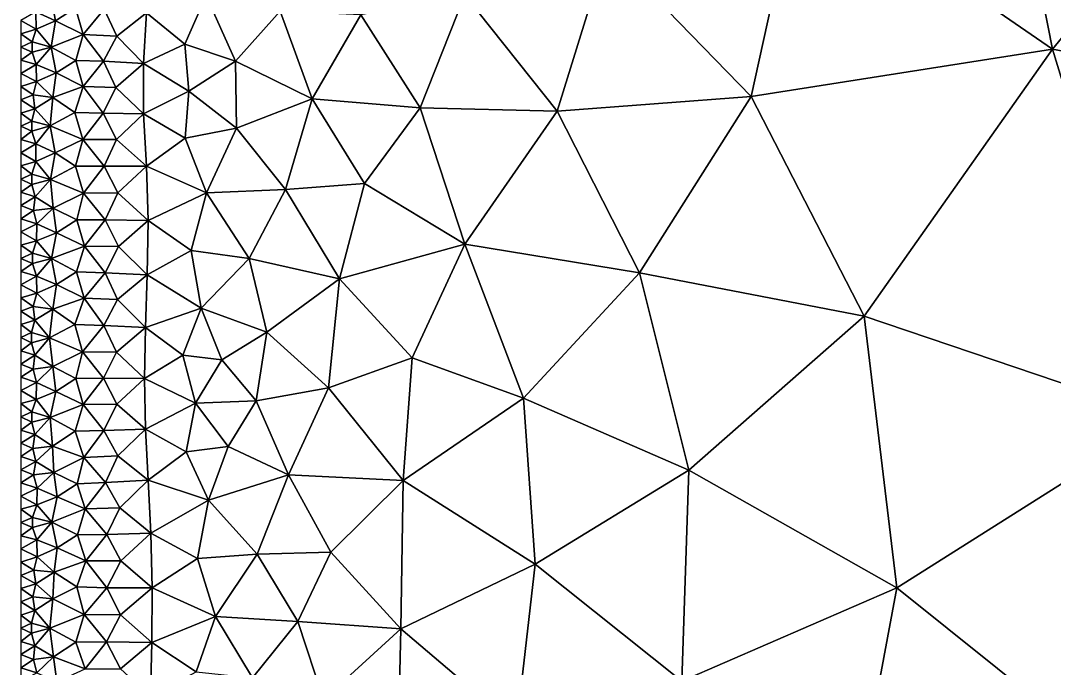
# Model space of a CAD drawing. Header units: metres. Extents: x 0 to 72, y -280 to 0.
# Drawn here: x 0.2 to 15.88, y -59.63 to -49.82 of the extents above; entities that cross this region are included whole.
import ezdxf

# ---------------------------------------------------------------- set-up
doc = ezdxf.new("R2010")
doc.units = ezdxf.units.M

msp = doc.modelspace()

# ---------------------------------------------------------------- linework, layer by layer
at = {"layer": 'layer', "color": 0}
for points in [[(19.6544, -45.5868), (14.981, -45.8389), (15.8497, -50.2506)], [(22.613, -51.5174), (19.6544, -45.5868), (15.8497, -50.2506)], [(15.8497, -50.2506), (14.981, -45.8389), (12.0178, -47.6115)], [(12.0178, -47.6115), (9.10018, -48.7256), (11.2763, -50.9662)], [(15.8497, -50.2506), (12.0178, -47.6115), (11.2763, -50.9662)], [(8.33677, -51.1874), (9.10018, -48.7256), (6.93586, -49.425)], [(11.2763, -50.9662), (9.10018, -48.7256), (8.33677, -51.1874)], [(0.651132, -49.4144), (0.430608, -49.6843), (0.727782, -49.8187)], [(0.651132, -49.4144), (0.727782, -49.8187), (1.0335, -49.6241)], [(3.01552, -49.4366), (2.10939, -49.6984), (2.68893, -50.175)], [(3.01552, -49.4366), (2.68893, -50.175), (3.45715, -50.4284)], [(3.01552, -49.4366), (3.45715, -50.4284), (4.13779, -49.6717)], [(6.25936, -51.1379), (6.93586, -49.425), (5.35974, -49.7309)], [(8.33677, -51.1874), (6.93586, -49.425), (6.25936, -51.1379)], [(0.430608, -49.6843), (0.2, -49.8159), (0.432517, -49.948)], [(0.430608, -49.6843), (0.432517, -49.948), (0.727782, -49.8187)], [(1.0335, -49.6241), (0.727782, -49.8187), (1.15, -50.0282)], [(1.0335, -49.6241), (1.15, -50.0282), (1.46798, -49.6446)], [(1.46798, -49.6446), (1.15, -50.0282), (1.6563, -50.0501)], [(1.46798, -49.6446), (1.6563, -50.0501), (2.10939, -49.6984)], [(4.13779, -49.6717), (3.45715, -50.4284), (4.62217, -51.0015)], [(4.62217, -51.0015), (5.35974, -49.7309), (4.13779, -49.6717)], [(0.2, -49.8159), (0.2, -50.016), (0.432517, -49.948)], [(0.727782, -49.8187), (0.432517, -49.948), (0.66004, -50.2164)], [(0.727782, -49.8187), (0.66004, -50.2164), (1.15, -50.0282)], [(2.10939, -49.6984), (1.6563, -50.0501), (2.06068, -50.4668)], [(2.10939, -49.6984), (2.06068, -50.4668), (2.68893, -50.175)], [(6.25936, -51.1379), (5.35974, -49.7309), (4.62217, -51.0015)], [(0.432517, -49.948), (0.2, -50.016), (0.373925, -50.1379)], [(0.432517, -49.948), (0.373925, -50.1379), (0.66004, -50.2164)], [(0.2, -50.016), (0.2, -50.2162), (0.373925, -50.1379)], [(0.373925, -50.1379), (0.2, -50.2162), (0.374343, -50.2937)], [(0.373925, -50.1379), (0.374343, -50.2937), (0.66004, -50.2164)], [(1.15, -50.0282), (0.66004, -50.2164), (1.03447, -50.4182)], [(1.15, -50.0282), (1.03447, -50.4182), (1.45449, -50.4325)], [(1.15, -50.0282), (1.45449, -50.4325), (1.6563, -50.0501)], [(1.6563, -50.0501), (1.45449, -50.4325), (2.06068, -50.4668)], [(0.2, -50.2162), (0.2, -50.4163), (0.374343, -50.2937)], [(0.374343, -50.2937), (0.2, -50.4163), (0.435904, -50.482)], [(0.374343, -50.2937), (0.435904, -50.482), (0.66004, -50.2164)], [(0.66004, -50.2164), (0.435904, -50.482), (0.736798, -50.6084)], [(0.66004, -50.2164), (0.736798, -50.6084), (1.03447, -50.4182)], [(2.68893, -50.175), (2.06068, -50.4668), (2.74834, -50.8853)], [(2.68893, -50.175), (2.74834, -50.8853), (3.45715, -50.4284)], [(12.9919, -54.2963), (15.8497, -50.2506), (11.2763, -50.9662)], [(17.5619, -55.8389), (15.8497, -50.2506), (12.9919, -54.2963)], [(22.613, -51.5174), (15.8497, -50.2506), (17.5619, -55.8389)], [(0.2, -50.4163), (0.2, -50.6165), (0.435904, -50.482)], [(1.03447, -50.4182), (0.736798, -50.6084), (1.14991, -50.8131)], [(1.03447, -50.4182), (1.14991, -50.8131), (1.45449, -50.4325)], [(1.45449, -50.4325), (1.14991, -50.8131), (1.6445, -50.8293)], [(1.45449, -50.4325), (1.6445, -50.8293), (2.06068, -50.4668)], [(2.06068, -50.4668), (1.6445, -50.8293), (2.06147, -51.2302)], [(2.06068, -50.4668), (2.06147, -51.2302), (2.74834, -50.8853)], [(3.45715, -50.4284), (2.74834, -50.8853), (3.47179, -51.4439)], [(3.45715, -50.4284), (3.47179, -51.4439), (4.62217, -51.0015)], [(0.435904, -50.482), (0.2, -50.6165), (0.442248, -50.7411)], [(0.2, -50.6165), (0.2, -50.8167), (0.442248, -50.7411)], [(0.435904, -50.482), (0.442248, -50.7411), (0.736798, -50.6084)], [(0.736798, -50.6084), (0.442248, -50.7411), (0.688044, -50.9818)], [(0.736798, -50.6084), (0.688044, -50.9818), (1.14991, -50.8131)], [(0.442248, -50.7411), (0.2, -50.8167), (0.389791, -50.9414)], [(0.442248, -50.7411), (0.389791, -50.9414), (0.688044, -50.9818)], [(0.2, -50.8167), (0.2, -51.0168), (0.389791, -50.9414)], [(0.389791, -50.9414), (0.2, -51.0168), (0.415627, -51.1511)], [(0.389791, -50.9414), (0.415627, -51.1511), (0.688044, -50.9818)], [(1.14991, -50.8131), (0.688044, -50.9818), (1.02076, -51.2073)], [(1.14991, -50.8131), (1.02076, -51.2073), (1.45153, -51.2182)], [(1.14991, -50.8131), (1.45153, -51.2182), (1.6445, -50.8293)], [(1.6445, -50.8293), (1.45153, -51.2182), (2.06147, -51.2302)], [(2.74834, -50.8853), (2.06147, -51.2302), (2.6937, -51.596)], [(2.74834, -50.8853), (2.6937, -51.596), (3.47179, -51.4439)], [(0.2, -51.0168), (0.2, -51.217), (0.415627, -51.1511)], [(0.688044, -50.9818), (0.415627, -51.1511), (0.646768, -51.4113)], [(0.688044, -50.9818), (0.646768, -51.4113), (1.02076, -51.2073)], [(4.62217, -51.0015), (3.47179, -51.4439), (4.21552, -52.3755)], [(5.41282, -52.2863), (4.62217, -51.0015), (4.21552, -52.3755)], [(5.41282, -52.2863), (6.25936, -51.1379), (4.62217, -51.0015)], [(11.2763, -50.9662), (8.33677, -51.1874), (9.58681, -53.6396)], [(12.9919, -54.2963), (11.2763, -50.9662), (9.58681, -53.6396)], [(0.415627, -51.1511), (0.2, -51.217), (0.366888, -51.338)], [(0.2, -51.217), (0.2, -51.4171), (0.366888, -51.338)], [(0.415627, -51.1511), (0.366888, -51.338), (0.646768, -51.4113)], [(1.02076, -51.2073), (0.646768, -51.4113), (1.14495, -51.6164)], [(1.02076, -51.2073), (1.14495, -51.6164), (1.45153, -51.2182)], [(1.45153, -51.2182), (1.14495, -51.6164), (1.65535, -51.6195)], [(1.45153, -51.2182), (1.65535, -51.6195), (2.06147, -51.2302)], [(2.06147, -51.2302), (1.65535, -51.6195), (2.10965, -52.0209)], [(2.06147, -51.2302), (2.10965, -52.0209), (2.6937, -51.596)], [(6.93433, -53.2062), (6.25936, -51.1379), (5.41282, -52.2863)], [(6.93433, -53.2062), (8.33677, -51.1874), (6.25936, -51.1379)], [(9.58681, -53.6396), (8.33677, -51.1874), (6.93433, -53.2062)], [(0.366888, -51.338), (0.2, -51.4171), (0.368896, -51.4937)], [(0.2, -51.4171), (0.2, -51.6173), (0.368896, -51.4937)], [(0.366888, -51.338), (0.368896, -51.4937), (0.646768, -51.4113)], [(0.368896, -51.4937), (0.42856, -51.6848), (0.646768, -51.4113)], [(0.646768, -51.4113), (0.42856, -51.6848), (0.723863, -51.8181)], [(0.646768, -51.4113), (0.723863, -51.8181), (1.14495, -51.6164)], [(0.368896, -51.4937), (0.2, -51.6173), (0.42856, -51.6848)], [(2.6937, -51.596), (3.01853, -52.4256), (3.47179, -51.4439)], [(3.47179, -51.4439), (3.01853, -52.4256), (4.21552, -52.3755)], [(0.2, -51.6173), (0.2, -51.8175), (0.42856, -51.6848)], [(0.42856, -51.6848), (0.2, -51.8175), (0.429419, -51.9507)], [(0.42856, -51.6848), (0.429419, -51.9507), (0.723863, -51.8181)], [(1.14495, -51.6164), (0.723863, -51.8181), (1.03184, -52.0217)], [(1.14495, -51.6164), (1.03184, -52.0217), (1.46634, -52.0219)], [(1.14495, -51.6164), (1.46634, -52.0219), (1.65535, -51.6195)], [(1.65535, -51.6195), (1.46634, -52.0219), (2.10965, -52.0209)], [(2.6937, -51.596), (2.10965, -52.0209), (3.01853, -52.4256)], [(0.2, -51.8175), (0.2, -52.0176), (0.429419, -51.9507)], [(0.723863, -51.8181), (0.429419, -51.9507), (0.650487, -52.2249)], [(0.723863, -51.8181), (0.650487, -52.2249), (1.03184, -52.0217)], [(0.429419, -51.9507), (0.2, -52.0176), (0.370216, -52.1416)], [(0.2, -52.0176), (0.2, -52.2178), (0.370216, -52.1416)], [(0.429419, -51.9507), (0.370216, -52.1416), (0.650487, -52.2249)], [(1.03184, -52.0217), (0.650487, -52.2249), (1.1523, -52.4313)], [(1.03184, -52.0217), (1.1523, -52.4313), (1.46634, -52.0219)], [(1.46634, -52.0219), (1.1523, -52.4313), (1.67597, -52.4283)], [(1.46634, -52.0219), (1.67597, -52.4283), (2.10965, -52.0209)], [(2.10965, -52.0209), (1.67597, -52.4283), (2.13334, -52.8433)], [(2.10965, -52.0209), (2.13334, -52.8433), (3.01853, -52.4256)], [(0.370216, -52.1416), (0.2, -52.2178), (0.368126, -52.2973)], [(0.370216, -52.1416), (0.368126, -52.2973), (0.650487, -52.2249)], [(0.2, -52.2178), (0.2, -52.4179), (0.368126, -52.2973)], [(0.368126, -52.2973), (0.2, -52.4179), (0.41798, -52.4848)], [(0.368126, -52.2973), (0.41798, -52.4848), (0.650487, -52.2249)], [(0.650487, -52.2249), (0.41798, -52.4848), (0.695064, -52.6565)], [(0.650487, -52.2249), (0.695064, -52.6565), (1.1523, -52.4313)], [(5.03369, -53.7285), (5.41282, -52.2863), (4.21552, -52.3755)], [(6.93433, -53.2062), (5.41282, -52.2863), (5.03369, -53.7285)], [(0.2, -52.4179), (0.2, -52.6181), (0.41798, -52.4848)], [(0.41798, -52.4848), (0.2, -52.6181), (0.392227, -52.6945)], [(0.41798, -52.4848), (0.392227, -52.6945), (0.695064, -52.6565)], [(1.1523, -52.4313), (0.695064, -52.6565), (1.05159, -52.836)], [(1.1523, -52.4313), (1.05159, -52.836), (1.48118, -52.8339)], [(1.1523, -52.4313), (1.48118, -52.8339), (1.67597, -52.4283)], [(1.67597, -52.4283), (1.48118, -52.8339), (2.13334, -52.8433)], [(3.01853, -52.4256), (2.13334, -52.8433), (2.7873, -53.3013)], [(3.01853, -52.4256), (2.7873, -53.3013), (3.66698, -53.419)], [(3.01853, -52.4256), (3.66698, -53.419), (4.21552, -52.3755)], [(4.21552, -52.3755), (3.66698, -53.419), (5.03369, -53.7285)], [(0.2, -52.6181), (0.2, -52.8183), (0.392227, -52.6945)], [(0.392227, -52.6945), (0.445711, -52.8957), (0.695064, -52.6565)], [(0.695064, -52.6565), (0.445711, -52.8957), (0.745701, -53.0323)], [(0.695064, -52.6565), (0.745701, -53.0323), (1.05159, -52.836)], [(0.392227, -52.6945), (0.2, -52.8183), (0.445711, -52.8957)], [(0.2, -52.8183), (0.2, -53.0184), (0.445711, -52.8957)], [(0.445711, -52.8957), (0.2, -53.0184), (0.439794, -53.1548)], [(0.445711, -52.8957), (0.439794, -53.1548), (0.745701, -53.0323)], [(1.05159, -52.836), (0.745701, -53.0323), (1.16681, -53.2319)], [(1.05159, -52.836), (1.16681, -53.2319), (1.48118, -52.8339)], [(1.48118, -52.8339), (1.16681, -53.2319), (1.68317, -53.241)], [(1.48118, -52.8339), (1.68317, -53.241), (2.13334, -52.8433)], [(2.13334, -52.8433), (1.68317, -53.241), (2.12034, -53.6698)], [(2.13334, -52.8433), (2.12034, -53.6698), (2.7873, -53.3013)], [(0.2, -53.0184), (0.2, -53.2186), (0.439794, -53.1548)], [(0.745701, -53.0323), (0.439794, -53.1548), (0.668085, -53.4225)], [(0.745701, -53.0323), (0.668085, -53.4225), (1.16681, -53.2319)], [(0.439794, -53.1548), (0.2, -53.2186), (0.377327, -53.3422)], [(0.2, -53.2186), (0.2, -53.4187), (0.377327, -53.3422)], [(0.439794, -53.1548), (0.377327, -53.3422), (0.668085, -53.4225)], [(1.16681, -53.2319), (0.668085, -53.4225), (1.04681, -53.6248)], [(1.16681, -53.2319), (1.04681, -53.6248), (1.47909, -53.6376)], [(1.16681, -53.2319), (1.47909, -53.6376), (1.68317, -53.241)], [(1.68317, -53.241), (1.47909, -53.6376), (2.12034, -53.6698)], [(6.13542, -54.9275), (6.93433, -53.2062), (5.03369, -53.7285)], [(7.8241, -55.5387), (6.93433, -53.2062), (6.13542, -54.9275)], [(7.8241, -55.5387), (9.58681, -53.6396), (6.93433, -53.2062)], [(0.377327, -53.3422), (0.2, -53.4187), (0.377068, -53.4976)], [(0.2, -53.4187), (0.2, -53.6189), (0.377068, -53.4976)], [(0.377327, -53.3422), (0.377068, -53.4976), (0.668085, -53.4225)], [(0.377068, -53.4976), (0.438767, -53.6864), (0.668085, -53.4225)], [(0.668085, -53.4225), (0.438767, -53.6864), (0.742474, -53.8149)], [(0.668085, -53.4225), (0.742474, -53.8149), (1.04681, -53.6248)], [(2.7873, -53.3013), (2.12034, -53.6698), (2.93828, -54.1739)], [(2.7873, -53.3013), (2.93828, -54.1739), (3.66698, -53.419)], [(3.66698, -53.419), (2.93828, -54.1739), (3.93355, -54.5363)], [(3.66698, -53.419), (3.93355, -54.5363), (5.03369, -53.7285)], [(0.377068, -53.4976), (0.2, -53.6189), (0.438767, -53.6864)], [(0.2, -53.6189), (0.2, -53.8191), (0.438767, -53.6864)], [(0.438767, -53.6864), (0.2, -53.8191), (0.443681, -53.9457)], [(0.438767, -53.6864), (0.443681, -53.9457), (0.742474, -53.8149)], [(1.04681, -53.6248), (0.742474, -53.8149), (1.16097, -54.0232)], [(1.04681, -53.6248), (1.16097, -54.0232), (1.47909, -53.6376)], [(1.47909, -53.6376), (1.16097, -54.0232), (1.67074, -54.0442)], [(1.47909, -53.6376), (1.67074, -54.0442), (2.12034, -53.6698)], [(2.12034, -53.6698), (1.67074, -54.0442), (2.09213, -54.4669)], [(2.12034, -53.6698), (2.09213, -54.4669), (2.93828, -54.1739)], [(5.03369, -53.7285), (3.93355, -54.5363), (4.86895, -55.379)], [(4.86895, -55.379), (6.13542, -54.9275), (5.03369, -53.7285)], [(10.3331, -56.6295), (9.58681, -53.6396), (7.8241, -55.5387)], [(10.3331, -56.6295), (12.9919, -54.2963), (9.58681, -53.6396)], [(0.2, -53.8191), (0.2, -54.0192), (0.443681, -53.9457)], [(0.742474, -53.8149), (0.443681, -53.9457), (0.688995, -54.1894)], [(0.742474, -53.8149), (0.688995, -54.1894), (1.16097, -54.0232)], [(0.443681, -53.9457), (0.2, -54.0192), (0.389788, -54.1459)], [(0.2, -54.0192), (0.2, -54.2194), (0.389788, -54.1459)], [(0.443681, -53.9457), (0.389788, -54.1459), (0.688995, -54.1894)], [(1.16097, -54.0232), (0.688995, -54.1894), (1.02178, -54.42)], [(1.16097, -54.0232), (1.02178, -54.42), (1.46156, -54.4365)], [(1.16097, -54.0232), (1.46156, -54.4365), (1.67074, -54.0442)], [(1.67074, -54.0442), (1.46156, -54.4365), (2.09213, -54.4669)], [(0.389788, -54.1459), (0.2, -54.2194), (0.41381, -54.3567)], [(0.2, -54.2194), (0.2, -54.4195), (0.41381, -54.3567)], [(0.389788, -54.1459), (0.41381, -54.3567), (0.688995, -54.1894)], [(0.688995, -54.1894), (0.41381, -54.3567), (0.638309, -54.6228)], [(0.688995, -54.1894), (0.638309, -54.6228), (1.02178, -54.42)], [(2.93828, -54.1739), (2.09213, -54.4669), (2.65743, -54.8863)], [(2.93828, -54.1739), (2.65743, -54.8863), (3.24939, -54.9562)], [(2.93828, -54.1739), (3.24939, -54.9562), (3.93355, -54.5363)], [(0.41381, -54.3567), (0.2, -54.4195), (0.363728, -54.5433)], [(0.41381, -54.3567), (0.363728, -54.5433), (0.638309, -54.6228)], [(13.4864, -58.4126), (12.9919, -54.2963), (10.3331, -56.6295)], [(17.5619, -55.8389), (12.9919, -54.2963), (13.4864, -58.4126)], [(0.2, -54.4195), (0.2, -54.6197), (0.363728, -54.5433)], [(0.363728, -54.5433), (0.2, -54.6197), (0.363519, -54.6982)], [(0.363728, -54.5433), (0.363519, -54.6982), (0.638309, -54.6228)], [(1.02178, -54.42), (0.638309, -54.6228), (1.13923, -54.8346)], [(1.02178, -54.42), (1.13923, -54.8346), (1.46156, -54.4365)], [(1.46156, -54.4365), (1.13923, -54.8346), (1.65422, -54.8395)], [(1.46156, -54.4365), (1.65422, -54.8395), (2.09213, -54.4669)], [(2.09213, -54.4669), (1.65422, -54.8395), (2.0762, -55.2369)], [(2.09213, -54.4669), (2.0762, -55.2369), (2.65743, -54.8863)], [(3.93355, -54.5363), (3.24939, -54.9562), (3.7693, -55.5776)], [(3.93355, -54.5363), (3.7693, -55.5776), (4.86895, -55.379)], [(0.2, -54.6197), (0.2, -54.8199), (0.363519, -54.6982)], [(0.363519, -54.6982), (0.2, -54.8199), (0.413261, -54.8858)], [(0.363519, -54.6982), (0.413261, -54.8858), (0.638309, -54.6228)], [(0.638309, -54.6228), (0.413261, -54.8858), (0.686564, -55.058)], [(0.638309, -54.6228), (0.686564, -55.058), (1.13923, -54.8346)], [(0.2, -54.8199), (0.2, -55.02), (0.413261, -54.8858)], [(1.13923, -54.8346), (0.686564, -55.058), (1.0379, -55.2373)], [(1.13923, -54.8346), (1.0379, -55.2373), (1.45735, -55.2332)], [(1.13923, -54.8346), (1.45735, -55.2332), (1.65422, -54.8395)], [(1.65422, -54.8395), (1.45735, -55.2332), (2.0762, -55.2369)], [(0.413261, -54.8858), (0.2, -55.02), (0.388771, -55.0962)], [(0.2, -55.02), (0.2, -55.2202), (0.388771, -55.0962)], [(0.413261, -54.8858), (0.388771, -55.0962), (0.686564, -55.058)], [(2.65743, -54.8863), (2.0762, -55.2369), (2.85263, -55.6123)], [(2.65743, -54.8863), (2.85263, -55.6123), (3.24939, -54.9562)], [(3.24939, -54.9562), (2.85263, -55.6123), (3.7693, -55.5776)], [(6.00017, -56.7856), (6.13542, -54.9275), (4.86895, -55.379)], [(6.00017, -56.7856), (7.8241, -55.5387), (6.13542, -54.9275)], [(0.388771, -55.0962), (0.2, -55.2202), (0.440844, -55.298)], [(0.388771, -55.0962), (0.440844, -55.298), (0.686564, -55.058)], [(0.686564, -55.058), (0.440844, -55.298), (0.734487, -55.4354)], [(0.686564, -55.058), (0.734487, -55.4354), (1.0379, -55.2373)], [(0.2, -55.2202), (0.2, -55.4203), (0.440844, -55.298)], [(0.440844, -55.298), (0.2, -55.4203), (0.432935, -55.5587)], [(0.440844, -55.298), (0.432935, -55.5587), (0.734487, -55.4354)], [(1.0379, -55.2373), (0.734487, -55.4354), (1.14852, -55.6318)], [(1.0379, -55.2373), (1.14852, -55.6318), (1.45735, -55.2332)], [(1.45735, -55.2332), (1.14852, -55.6318), (1.65613, -55.6259)], [(1.45735, -55.2332), (1.65613, -55.6259), (2.0762, -55.2369)], [(2.0762, -55.2369), (1.65613, -55.6259), (2.09103, -56.0067)], [(2.0762, -55.2369), (2.09103, -56.0067), (2.85263, -55.6123)], [(0.2, -55.4203), (0.2, -55.6205), (0.432935, -55.5587)], [(0.734487, -55.4354), (0.432935, -55.5587), (0.6487, -55.8327)], [(0.734487, -55.4354), (0.6487, -55.8327), (1.14852, -55.6318)], [(3.7693, -55.5776), (4.26128, -56.7004), (4.86895, -55.379)], [(6.00017, -56.7856), (4.86895, -55.379), (4.26128, -56.7004)], [(0.432935, -55.5587), (0.2, -55.6205), (0.370347, -55.7467)], [(0.2, -55.6205), (0.2, -55.8207), (0.370347, -55.7467)], [(0.432935, -55.5587), (0.370347, -55.7467), (0.6487, -55.8327)], [(1.14852, -55.6318), (0.6487, -55.8327), (1.02413, -56.0373)], [(1.14852, -55.6318), (1.02413, -56.0373), (1.46329, -56.025)], [(1.14852, -55.6318), (1.46329, -56.025), (1.65613, -55.6259)], [(1.65613, -55.6259), (1.46329, -56.025), (2.09103, -56.0067)], [(2.85263, -55.6123), (2.09103, -56.0067), (2.70936, -56.3528)], [(2.85263, -55.6123), (2.70936, -56.3528), (3.34468, -56.2694)], [(2.85263, -55.6123), (3.34468, -56.2694), (3.7693, -55.5776)], [(3.7693, -55.5776), (3.34468, -56.2694), (4.26128, -56.7004)], [(8.00411, -58.0546), (7.8241, -55.5387), (6.00017, -56.7856)], [(8.00411, -58.0546), (10.3331, -56.6295), (7.8241, -55.5387)], [(0.370347, -55.7467), (0.2, -55.8207), (0.36707, -55.902)], [(0.370347, -55.7467), (0.36707, -55.902), (0.6487, -55.8327)], [(0.2, -55.8207), (0.2, -56.0208), (0.36707, -55.902)], [(0.36707, -55.902), (0.2, -56.0208), (0.41425, -56.0897)], [(0.36707, -55.902), (0.41425, -56.0897), (0.6487, -55.8327)], [(0.6487, -55.8327), (0.41425, -56.0897), (0.682095, -56.2644)], [(0.6487, -55.8327), (0.682095, -56.2644), (1.02413, -56.0373)], [(17.2791, -61.4463), (17.5619, -55.8389), (13.4864, -58.4126)], [(0.2, -56.0208), (0.2, -56.221), (0.41425, -56.0897)], [(0.41425, -56.0897), (0.2, -56.221), (0.385509, -56.2981)], [(0.41425, -56.0897), (0.385509, -56.2981), (0.682095, -56.2644)], [(1.02413, -56.0373), (0.682095, -56.2644), (1.15832, -56.436)], [(1.02413, -56.0373), (1.15832, -56.436), (1.46329, -56.025)], [(1.46329, -56.025), (1.15832, -56.436), (1.67434, -56.4134)], [(1.46329, -56.025), (1.67434, -56.4134), (2.09103, -56.0067)], [(2.09103, -56.0067), (1.67434, -56.4134), (2.13521, -56.7806)], [(2.09103, -56.0067), (2.13521, -56.7806), (2.70936, -56.3528)], [(0.2, -56.221), (0.2, -56.4211), (0.385509, -56.2981)], [(0.385509, -56.2981), (0.428543, -56.495), (0.682095, -56.2644)], [(0.682095, -56.2644), (0.428543, -56.495), (0.704963, -56.6653)], [(0.682095, -56.2644), (0.704963, -56.6653), (1.15832, -56.436)], [(2.70936, -56.3528), (3.04894, -57.0816), (3.34468, -56.2694)], [(3.34468, -56.2694), (3.04894, -57.0816), (4.26128, -56.7004)], [(0.385509, -56.2981), (0.2, -56.4211), (0.428543, -56.495)], [(0.2, -56.4211), (0.2, -56.6213), (0.428543, -56.495)], [(1.15832, -56.436), (1.48759, -56.8144), (1.67434, -56.4134)], [(1.67434, -56.4134), (1.48759, -56.8144), (2.13521, -56.7806)], [(2.70936, -56.3528), (2.13521, -56.7806), (3.04894, -57.0816)], [(0.428543, -56.495), (0.2, -56.6213), (0.397011, -56.7003)], [(0.428543, -56.495), (0.397011, -56.7003), (0.704963, -56.6653)], [(1.15832, -56.436), (0.704963, -56.6653), (1.05913, -56.8331)], [(1.15832, -56.436), (1.05913, -56.8331), (1.48759, -56.8144)], [(0.2, -56.6213), (0.2, -56.8215), (0.397011, -56.7003)], [(0.397011, -56.7003), (0.2, -56.8215), (0.4497, -56.8993)], [(0.397011, -56.7003), (0.4497, -56.8993), (0.704963, -56.6653)], [(0.704963, -56.6653), (0.4497, -56.8993), (0.752385, -57.0315)], [(0.704963, -56.6653), (0.752385, -57.0315), (1.05913, -56.8331)], [(3.04894, -57.0816), (3.78564, -57.9001), (4.26128, -56.7004)], [(4.26128, -56.7004), (3.78564, -57.9001), (4.90532, -57.8717)], [(4.90532, -57.8717), (6.00017, -56.7856), (4.26128, -56.7004)], [(10.2288, -59.8277), (10.3331, -56.6295), (8.00411, -58.0546)], [(13.4864, -58.4126), (10.3331, -56.6295), (10.2288, -59.8277)], [(0.2, -56.8215), (0.2, -57.0216), (0.4497, -56.8993)], [(0.4497, -56.8993), (0.2, -57.0216), (0.44289, -57.156)], [(0.4497, -56.8993), (0.44289, -57.156), (0.752385, -57.0315)], [(1.05913, -56.8331), (0.752385, -57.0315), (1.17856, -57.2168)], [(1.05913, -56.8331), (1.17856, -57.2168), (1.48759, -56.8144)], [(1.48759, -56.8144), (1.17856, -57.2168), (1.70153, -57.2015)], [(1.48759, -56.8144), (1.70153, -57.2015), (2.13521, -56.7806)], [(2.13521, -56.7806), (1.70153, -57.2015), (2.17558, -57.5812)], [(2.13521, -56.7806), (2.17558, -57.5812), (3.04894, -57.0816)], [(5.96767, -59.0348), (6.00017, -56.7856), (4.90532, -57.8717)], [(5.96767, -59.0348), (8.00411, -58.0546), (6.00017, -56.7856)], [(0.2, -57.0216), (0.2, -57.2218), (0.44289, -57.156)], [(0.752385, -57.0315), (0.44289, -57.156), (0.674628, -57.4188)], [(0.752385, -57.0315), (0.674628, -57.4188), (1.17856, -57.2168)], [(0.44289, -57.156), (0.2, -57.2218), (0.379553, -57.3434)], [(0.44289, -57.156), (0.379553, -57.3434), (0.674628, -57.4188)], [(1.17856, -57.2168), (0.674628, -57.4188), (1.06184, -57.6107)], [(1.17856, -57.2168), (1.06184, -57.6107), (1.50574, -57.6039)], [(1.17856, -57.2168), (1.50574, -57.6039), (1.70153, -57.2015)], [(1.70153, -57.2015), (1.50574, -57.6039), (2.17558, -57.5812)], [(3.04894, -57.0816), (2.17558, -57.5812), (2.88125, -57.9674)], [(3.04894, -57.0816), (2.88125, -57.9674), (3.78564, -57.9001)], [(0.2, -57.2218), (0.2, -57.4219), (0.379553, -57.3434)], [(0.379553, -57.3434), (0.2, -57.4219), (0.379591, -57.4983)], [(0.379553, -57.3434), (0.379591, -57.4983), (0.674628, -57.4188)], [(0.2, -57.4219), (0.2, -57.6221), (0.379591, -57.4983)], [(0.379591, -57.4983), (0.2, -57.6221), (0.443409, -57.6851)], [(0.379591, -57.4983), (0.443409, -57.6851), (0.674628, -57.4188)], [(0.674628, -57.4188), (0.443409, -57.6851), (0.754901, -57.8061)], [(0.674628, -57.4188), (0.754901, -57.8061), (1.06184, -57.6107)], [(0.2, -57.6221), (0.2, -57.8223), (0.443409, -57.6851)], [(0.443409, -57.6851), (0.2, -57.8223), (0.450975, -57.9423)], [(0.443409, -57.6851), (0.450975, -57.9423), (0.754901, -57.8061)], [(1.06184, -57.6107), (0.754901, -57.8061), (1.18761, -58.0015)], [(1.06184, -57.6107), (1.18761, -58.0015), (1.50574, -57.6039)], [(1.50574, -57.6039), (1.18761, -58.0015), (1.7178, -58.0034)], [(1.50574, -57.6039), (1.7178, -58.0034), (2.17558, -57.5812)], [(2.17558, -57.5812), (1.7178, -58.0034), (2.19604, -58.4115)], [(2.17558, -57.5812), (2.19604, -58.4115), (2.88125, -57.9674)], [(0.2, -57.8223), (0.2, -58.0224), (0.450975, -57.9423)], [(0.754901, -57.8061), (0.450975, -57.9423), (0.709035, -58.1748)], [(0.754901, -57.8061), (0.709035, -58.1748), (1.18761, -58.0015)], [(0.450975, -57.9423), (0.2, -58.0224), (0.398095, -58.1423)], [(0.450975, -57.9423), (0.398095, -58.1423), (0.709035, -58.1748)], [(1.18761, -58.0015), (0.709035, -58.1748), (1.05222, -58.397)], [(1.18761, -58.0015), (1.05222, -58.397), (1.50703, -58.4089)], [(1.18761, -58.0015), (1.50703, -58.4089), (1.7178, -58.0034)], [(2.88125, -57.9674), (2.19604, -58.4115), (3.15316, -58.8438)], [(2.88125, -57.9674), (3.15316, -58.8438), (3.78564, -57.9001)], [(3.78564, -57.9001), (3.15316, -58.8438), (4.40486, -58.9215)], [(3.78564, -57.9001), (4.40486, -58.9215), (4.90532, -57.8717)], [(5.96767, -59.0348), (4.90532, -57.8717), (4.40486, -58.9215)], [(0.2, -58.0224), (0.2, -58.2226), (0.398095, -58.1423)], [(0.398095, -58.1423), (0.2, -58.2226), (0.430038, -58.3484)], [(0.398095, -58.1423), (0.430038, -58.3484), (0.709035, -58.1748)], [(1.7178, -58.0034), (1.50703, -58.4089), (2.19604, -58.4115)], [(7.72034, -60.5236), (8.00411, -58.0546), (5.96767, -59.0348)], [(10.2288, -59.8277), (8.00411, -58.0546), (7.72034, -60.5236)], [(0.2, -58.2226), (0.2, -58.4227), (0.430038, -58.3484)], [(0.709035, -58.1748), (0.430038, -58.3484), (0.686386, -58.5805)], [(0.709035, -58.1748), (0.686386, -58.5805), (1.05222, -58.397)], [(0.430038, -58.3484), (0.2, -58.4227), (0.38624, -58.5465)], [(0.2, -58.4227), (0.2, -58.6229), (0.38624, -58.5465)], [(0.430038, -58.3484), (0.38624, -58.5465), (0.686386, -58.5805)], [(1.05222, -58.397), (0.686386, -58.5805), (1.16431, -58.8137)], [(1.05222, -58.397), (1.16431, -58.8137), (1.50703, -58.4089)], [(1.50703, -58.4089), (1.16431, -58.8137), (1.71497, -58.8217)], [(1.50703, -58.4089), (1.71497, -58.8217), (2.19604, -58.4115)], [(2.19604, -58.4115), (1.71497, -58.8217), (2.19156, -59.2414)], [(2.19604, -58.4115), (2.19156, -59.2414), (3.15316, -58.8438)], [(12.7376, -62.4167), (13.4864, -58.4126), (10.2288, -59.8277)], [(17.2791, -61.4463), (13.4864, -58.4126), (12.7376, -62.4167)], [(0.38624, -58.5465), (0.2, -58.6229), (0.413793, -58.7568)], [(0.2, -58.6229), (0.2, -58.8231), (0.413793, -58.7568)], [(0.38624, -58.5465), (0.413793, -58.7568), (0.686386, -58.5805)], [(0.686386, -58.5805), (0.413793, -58.7568), (0.644125, -59.0222)], [(0.686386, -58.5805), (0.644125, -59.0222), (1.16431, -58.8137)], [(0.413793, -58.7568), (0.2, -58.8231), (0.364973, -58.9453)], [(0.413793, -58.7568), (0.364973, -58.9453), (0.644125, -59.0222)], [(0.2, -58.8231), (0.2, -59.0232), (0.364973, -58.9453)], [(1.16431, -58.8137), (0.644125, -59.0222), (1.03853, -59.2327)], [(1.16431, -58.8137), (1.03853, -59.2327), (1.50184, -59.2309)], [(1.16431, -58.8137), (1.50184, -59.2309), (1.71497, -58.8217)], [(1.71497, -58.8217), (1.50184, -59.2309), (2.19156, -59.2414)], [(3.15316, -58.8438), (2.19156, -59.2414), (2.86372, -59.6845)], [(3.15316, -58.8438), (2.86372, -59.6845), (3.71646, -59.7759)], [(3.15316, -58.8438), (3.71646, -59.7759), (4.40486, -58.9215)], [(4.40486, -58.9215), (3.71646, -59.7759), (4.79384, -60.105)], [(4.79384, -60.105), (5.96767, -59.0348), (4.40486, -58.9215)], [(0.364973, -58.9453), (0.2, -59.0232), (0.36537, -59.1004)], [(0.2, -59.0232), (0.2, -59.2234), (0.36537, -59.1004)], [(0.364973, -58.9453), (0.36537, -59.1004), (0.644125, -59.0222)], [(0.36537, -59.1004), (0.416479, -59.2879), (0.644125, -59.0222)], [(0.644125, -59.0222), (0.416479, -59.2879), (0.696025, -59.4591)], [(0.644125, -59.0222), (0.696025, -59.4591), (1.03853, -59.2327)], [(5.92013, -60.9941), (5.96767, -59.0348), (4.79384, -60.105)], [(7.72034, -60.5236), (5.96767, -59.0348), (5.92013, -60.9941)], [(0.36537, -59.1004), (0.2, -59.2234), (0.416479, -59.2879)], [(0.2, -59.2234), (0.2, -59.4235), (0.416479, -59.2879)], [(1.03853, -59.2327), (0.696025, -59.4591), (1.1804, -59.6381)], [(1.03853, -59.2327), (1.1804, -59.6381), (1.50184, -59.2309)], [(1.50184, -59.2309), (1.1804, -59.6381), (1.7125, -59.64)], [(1.50184, -59.2309), (1.7125, -59.64), (2.19156, -59.2414)], [(2.19156, -59.2414), (1.7125, -59.64), (2.17129, -60.0573)], [(2.19156, -59.2414), (2.17129, -60.0573), (2.86372, -59.6845)], [(0.416479, -59.2879), (0.2, -59.4235), (0.392105, -59.4988)], [(0.416479, -59.2879), (0.392105, -59.4988), (0.696025, -59.4591)], [(0.2, -59.4235), (0.2, -59.6237), (0.392105, -59.4988)], [(0.392105, -59.4988), (0.2, -59.6237), (0.446627, -59.7)], [(0.392105, -59.4988), (0.446627, -59.7), (0.696025, -59.4591)], [(0.696025, -59.4591), (0.446627, -59.7), (0.749533, -59.8355)], [(0.696025, -59.4591), (0.749533, -59.8355), (1.1804, -59.6381)], [(0.2, -59.6237), (0.2, -59.8239), (0.446627, -59.7)]]:
    msp.add_3dface(points, dxfattribs=at)

doc.saveas('drawing.dxf')
